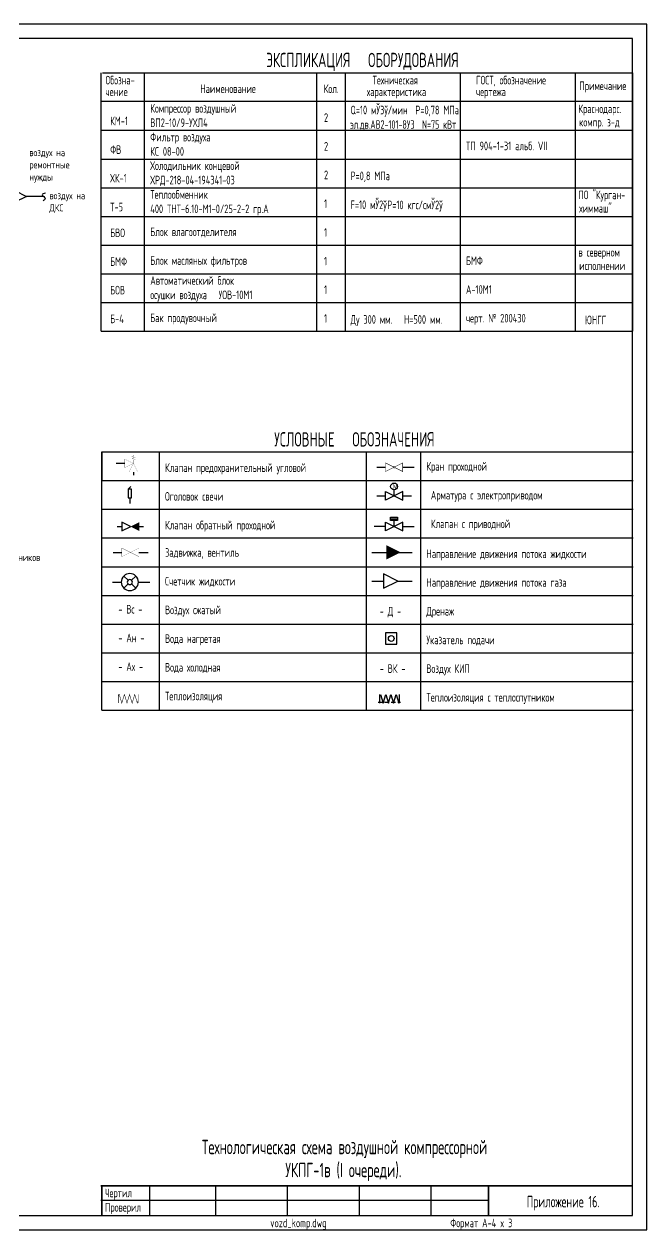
# Model space of a CAD drawing. Header units: millimetres. Extents: x 0 to 630, y 0 to 420.
# Drawn here: x 413.2 to 630, y 0 to 420 of the extents above; entities that cross this region are included whole.
import ezdxf
from ezdxf.enums import TextEntityAlignment as Align

# ---------------------------------------------------------------- set-up
doc = ezdxf.new("R2010")
doc.units = ezdxf.units.MM
doc.linetypes.add('HIDDEN', pattern=[9.525, 6.35, -3.175])
doc.styles.add('ESKD', font='eskd_u.shx', dxfattribs={"width": 0.8, "height": 3})
doc.styles.add('стиль1', font='eskd_u.shx', dxfattribs={"height": 2.5})

# ---------------------------------------------------------------- blocks, each defined once
blk = doc.blocks.new('A142')
at = {"color": 7}
blk.add_lwpolyline([(-4.92, 0, 5, 0, 0), (0.08, 0, 0, 0, 0)], format="xyseb", dxfattribs=at)
blk = doc.blocks.new('b12_16')
at = {"const_width": 0.1}
for points in [[(0.01, 4.99), (-5.04, 2.47), (-5.04, 7.47), (0.04, 4.93)], [(-0.01, 4.92), (-0.01, 6.92), (0.99, 7.42), (-1.01, 7.92), (0.99, 8.42), (-1.01, 8.92), (0, 9.17)], [(0, 9.15), (-0.01, 9.92)], [(-0.01, 4.98), (-2.5, 0), (2.5, 0), (0.01, 4.99)]]:
    blk.add_lwpolyline(points, dxfattribs=at)
blk = doc.blocks.new('v34')
blk.add_lwpolyline([(-1, 5), (0.5, 6.5)])
blk.add_lwpolyline([(-1, 0), (1, 0), (1, 5), (-1, 5)], close=True)
blk = doc.blocks.new('b10_16')
blk.add_lwpolyline([(5.04, -0.02), (0, 2.5), (0, -2.5), (5.07, 0.04)])
blk.add_lwpolyline([(5.04, -0.02, 0.1, 5, 0), (10, -0.02, 5, 5, 0)], format="xyseb")
blk = doc.blocks.new('A139')
at = {"color": 7}
for p, q in [((0, 0), (-5, 2.5)), ((-5, 2.5), (-5, -2.5)), ((-5, -2.5), (0, 0))]:
    blk.add_line(p, q, dxfattribs=at)
blk = doc.blocks.new('v43')
for points in [[(0.03, 0, 1), (9.97, 0, 1)], [(3.52, 0, 1), (6.47, 0, 1)]]:
    blk.add_lwpolyline(points, format="xyb", close=True)
for points in [[(1.5, 3.5), (3.96, 1.04)], [(8.5, 3.5), (6.04, 1.04)], [(3.96, -1.04), (1.5, -3.5)], [(6.04, -1.04), (8.5, -3.5)]]:
    blk.add_lwpolyline(points)
blk = doc.blocks.new('b4_16')
at = {"const_width": 0.1}
blk.add_lwpolyline([(0, -2.5), (0, 2.5), (10, -2.5), (10, 2.5)], close=True, dxfattribs=at)
blk.add_lwpolyline([(5, -2.5), (5, 2.5)], dxfattribs=at)
blk = doc.blocks.new('b1_16')
at = {"const_width": 0.3}
for points in [[(4.56, -0.22), (0, -2.5), (0, 2.5), (4.56, 0.22)], [(5.46, -0.23), (10, -2.5), (10, 2.5), (5.46, 0.23)]]:
    blk.add_lwpolyline(points, dxfattribs=at)
blk.add_lwpolyline([(5, -0.5, -0.974631), (5, 0.5, -1.026029), (5, -0.5, 1.665502)], format="xyb", dxfattribs=at)
blk = doc.blocks.new('b21_16')
blk.add_lwpolyline([(5, 3.5, -1), (5, 7.5, -1), (5, 3.5, -1)], format="xyb")
blk.add_lwpolyline([(0, -2.5), (0, 2.5), (10, -2.5), (10, 2.5)], close=True)
blk.add_lwpolyline([(5, 0), (5, 3.5)])
blk.add_text('M', height=2.5).set_placement((4.21, 4.24))
blk = doc.blocks.new('b20_16')
blk.add_lwpolyline([(0, -2.5), (0, 2.5), (10, -2.5), (10, 2.5)], close=True)
for points in [[(5, 0), (5, 3.5), (3, 3.5), (3, 5.5), (7, 5.5), (7, 3.5), (5, 3.5)], [(3, 4.5), (7, 4.5)]]:
    blk.add_lwpolyline(points)
blk = doc.blocks.new('v10')
blk.add_lwpolyline([(0, -2.5), (0, 2.5), (5, 0)], close=True)
blk = doc.blocks.new('v5')
at = {"const_width": 0.3}
for points in [[(0, 1.5), (0.5, 2.5), (2, -2.5), (3.5, 2.5), (5, -2.5), (6.5, 2.5), (8, -2.5), (9.5, 2.5), (11, -2.5), (11.5, -1)], [(0, -2.5), (0, 2.5)], [(11.5, -2.5), (11.5, 2.5)]]:
    blk.add_lwpolyline(points, dxfattribs=at)
blk = doc.blocks.new('v6')
for points in [[(0, -2.5), (0, 2.5)], [(0, 1.5), (0.5, 2.5), (2, -2.5), (3.5, 2.5), (5, -2.5), (6.5, 2.5), (8, -2.5), (9.5, 2.5), (11, -2.5), (11.5, -1)], [(11.5, -2.5), (11.5, 2.5)]]:
    blk.add_lwpolyline(points)
at = {"linetype": 'HIDDEN', "ltscale": 0.4}
blk.add_lwpolyline([(-1, -2), (12, -2)], dxfattribs=at)

msp = doc.modelspace()

# ---------------------------------------------------------------- linework, layer by layer
for p, q in [((440.01, 313), (440.01, 403)), ((440.51, 403), (625, 403)), ((455.01, 403), (455.01, 313)), ((515.01, 403), (515.01, 313)), ((525.01, 403), (525.01, 313)), ((565.01, 403), (565.01, 313)), ((605.01, 403), (605.01, 313)), ((625.01, 403), (625.01, 313)), ((625.01, 393), (440.01, 393)), ((625.01, 383), (440.01, 383)), ((625.01, 383), (625.01, 373)), ((440.01, 373), (625.01, 373)), ((440.01, 363), (624.76, 363)), ((440.01, 353), (625.01, 353)), ((624.81, 353), (625.01, 353)), ((440.01, 343), (625.01, 343)), ((440.01, 333), (625.01, 333)), ((440.01, 323), (625.01, 323)), ((440.01, 313), (625.01, 313)), ((440.25, 271), (625.25, 271)), ((440.25, 181), (440.25, 271)), ((440.25, 271), (440.25, 261)), ((460.25, 271), (460.25, 181)), ((532.25, 271), (532.25, 181)), ((551.25, 181), (551.25, 271)), ((448.25, 267), (445.25, 267)), ((536, 265.65), (539, 265.65)), ((545, 265.65), (549, 265.65)), ((440.25, 261), (625.25, 261)), ((451.25, 263.93), (451.25, 262.93)), ((536, 255.65), (539, 255.65)), ((545, 255.65), (548, 255.65)), ((440.25, 251), (625.25, 251)), ((445.6, 245), (447.25, 245)), ((452.79, 245), (454.79, 245)), ((440.25, 241), (625.25, 241)), ((444.18, 236), (447.18, 236)), ((453.18, 236), (456.32, 236)), ((534.25, 236), (548.25, 236)), ((440.25, 231), (625.25, 231)), ((444, 225.65), (447, 225.65)), ((453, 225.65), (457, 225.65)), ((534.25, 226), (538.25, 226)), ((543.25, 226), (548.25, 226)), ((440.25, 221), (625.25, 221)), ((440.25, 211), (625.25, 211)), ((440.25, 201), (625.25, 201)), ((440.25, 191), (625.25, 191)), ((440.25, 181), (625.25, 181)), ((439.86, 10.35), (574.86, 10.35))]:
    msp.add_line(p, q)
at = {"linetype": 'Continuous'}
for p, q in [((450, 255), (450, 253)), ((539, 245), (535, 245)), ((545, 245), (549, 245))]:
    msp.add_line(p, q, dxfattribs=at)
for points in [[(0, 0), (630, 0), (630, 420), (0, 420)], [(20, 5), (625, 5), (625, 415), (20, 415)], [(539, 204), (543, 204), (543, 208), (539, 208)]]:
    msp.add_lwpolyline(points, close=True)
for points, const_width in [([(414, 360), (420, 360)], 0.4), ([(439.86, 15.35), (624.86, 15.35)], 0.5), ([(440.25, 4.94), (440.25, 15.35)], 0.5), ([(456.86, 15.35), (456.86, 5)], 0.5), ([(479.86, 15.35), (479.86, 5)], 0.5), ([(504.86, 15.35), (504.86, 5)], 0.5), ([(529.86, 15.35), (529.86, 5)], 0.5), ([(554.86, 15.35), (554.86, 5)], 0.5), ([(574.86, 15.35), (574.86, 5)], 0.5)]:
    msp.add_lwpolyline(points, dxfattribs=dict(const_width=const_width))
msp.add_circle((541, 206), 1)
msp.add_spline([(420.58, 361.14), (419.49, 360.59), (420.52, 359.14), (419.85, 358.47)], degree=3)

# ---------------------------------------------------------------- block references
for name, p, xscale, yscale, zscale in [('v10', (410, 360), 0.8, 0.8, 0.8), ('b12_16', (451.25, 264), 0.599999999999909, 0.5999999999999996, 0.6), ('b1_16', (539, 265.65), 0.6, 0.6, 0.6), ('b21_16', (539, 255.65), 0.6, 0.6, 0.6), ('b20_16', (539, 245), 0.6, 0.6, 0.6), ('b10_16', (447.25, 245), 0.599999999999909, 0.5999999999999996, 0.6), ('b4_16', (447.18, 236), 0.6, 0.6, 0.6), ('v43', (447, 225.65), 0.6, 0.6, 0.6), ('v5', (446, 185), 0.6, 0.6, 0.6), ('v6', (537, 185), 0.6, 0.6, 0.6)]:
    msp.add_blockref(name, p, dxfattribs=dict(xscale=xscale, yscale=yscale, zscale=zscale))
at = {"linetype": 'Continuous', "xscale": 0.599999999999909, "yscale": 0.5999999999999996, "zscale": 0.6}
msp.add_blockref('v34', (450, 255), dxfattribs=at)
for name, p in [('A142', (544.25, 236)), ('A139', (543.25, 226))]:
    msp.add_blockref(name, p)

# ---------------------------------------------------------------- texts
at = {"style": 'ESKD', "width": 0.8}
for s, height, p in [('ЭКСПЛИКАЦИЯ   ОБОРУДОВАНИЯ', 5, (497.51, 405)), ('Обозна-', 3, (441.51, 399)), ('Техническая', 3, (534.51, 399)), ('ГОСТ, обозначение', 3, (570.51, 399)), ('Примечание', 3, (606.51, 397)), ('чение', 3, (441.51, 394.94)), ('Наименование', 3, (474.51, 396)), ('Кол.', 3, (517.51, 396)), ('характеристика', 3, (532.51, 394.94)), ('чертежа', 3, (570.51, 394.94)), ('УСЛОВНЫЕ   ОБОЗНАЧЕНИЯ', 5, (500.25, 272.86)), ('Клапан предохранительный угловой', 3, (462.25, 264)), ('Кран проходной', 3, (553.25, 264.45)), ('Оголовок свечи', 3, (462.25, 254)), ('Арматура с электроприводом', 3, (554.79, 254.43)), ('Клапан обратный проходной', 3, (462.25, 244)), ('Клапан с приводной', 3, (554.79, 244.43)), ('Задвижка, вентиль', 3, (462.25, 234.45)), ('Направление движения потока жидкости', 3, (553.25, 234)), ('Счетчик жидкости', 3, (462.25, 224.45)), ('Направление движения потока газа', 3, (553.25, 224)), ('- Вс -', 3, (446, 214.68)), ('Воздух сжатый', 3, (462.25, 214.45)), ('- Д -', 3, (537, 214)), ('Дренаж', 3, (553.25, 214)), ('- Ан -', 3, (446, 204.68)), ('Вода нагретая', 3, (462.25, 204.45)), ('Указатель подачи', 3, (553.25, 204)), ('- Ах -', 3, (446, 194.68)), ('Вода холодная', 3, (462.25, 194.45)), ('- ВК -', 3, (537, 194)), ('Воздух КИП', 3, (553.25, 194)), ('Теплоизоляция', 3, (462.25, 184.45)), ('Теплоизоляция с теплоспутником', 3, (553.25, 184))]:
    msp.add_text(s, height=height, dxfattribs=at).set_placement(p)
at = {"linetype": 'Continuous', "style": 'ESKD'}
for s, width, p in [('Компрессор воздушный', 0.8, (457.11, 389.15)), ('Q=10 мЎ3ў/мин  Р=0,78 МПа', 0.8, (526.84, 388.58)), ('Краснодарс.', 0.8, (606.17, 389.02)), ('КМ-1', 0.8, (443.15, 384.79)), ('ВП2-10/9-УХЛ4', 0.8, (457.11, 384.15)), ('2', 0.8, (517.6, 385.93)), ('эл.дв.АВ2-101-8У3  N=75 кВт', 0.7, (526.63, 383.53)), ('компр. з-д', 0.8, (606.45, 384.35)), ('Фильтр воздуха', 0.8, (457.11, 379.15)), ('2', 0.8, (517.6, 375.93)), ('ТП 904-1-31 альб. VII', 0.8, (567.01, 376.07)), ('ФВ', 0.8, (443.15, 374.79)), ('КС 08-00', 0.8, (457.11, 374.15)), ('Холодильник концевой', 0.8, (457.11, 369.19)), ('ХК-1', 0.8, (443.15, 364.83)), ('ХРД-218-04-194341-03', 0.8, (457.11, 364.19)), ('2', 0.8, (517.6, 365.97)), ('Р=0,8 МПа', 0.8, (526.84, 365.63)), ('Теплообменник', 0.8, (457.11, 359.15)), ('ПО "Курган-', 0.8, (606.17, 359.02)), ('Т-5', 0.8, (443.15, 354.79)), ('400 ТНТ-6.10-М1-0/25-2-2 гр.А', 0.8, (457.11, 354.15)), ('1', 0.8, (517.6, 355.93)), ('F=10 мЎ2ў', 0.8, (526.84, 355.58)), ('Р=10 кгс/смЎ2ў', 0.8, (539.63, 355.53)), ('химмаш"', 0.8, (606.45, 354.35)), ('БВО', 0.8, (443.15, 345.79)), ('Блок влагоотделителя', 0.8, (457.11, 346.15)), ('1', 0.8, (517.6, 345.93)), ('в северном', 0.8, (606.17, 339.02)), ('БМФ', 0.8, (443.15, 335.79)), ('Блок масляных фильтров', 0.8, (457.11, 336.15)), ('1', 0.8, (517.6, 335.93)), ('БМФ', 0.8, (567.01, 336.07)), ('исполнении', 0.8, (606.45, 334.35)), ('Автоматический блок', 0.8, (457.11, 329.19)), ('БОВ', 0.8, (443.15, 325.83)), ('1', 0.8, (517.6, 325.97)), ('А-10М1', 0.8, (567.01, 326.07)), ('осушки воздуха   УОВ-10М1', 0.8, (457.11, 324.19)), ('Бак продувочный', 0.8, (457.11, 316.19)), ('Б-4', 0.8, (443.15, 315.83)), ('1', 0.8, (517.6, 315.97)), ('Ду 300 мм.   Н=500 мм.', 0.8, (526.84, 315.63)), ('черт. № 200430', 0.8, (567.01, 316.07)), ('ЮНГГ', 0.8, (608.46, 315.44)), ('Чертил', 0.8, (441.36, 11.35)), ('Проверил', 0.8, (441.36, 6.35))]:
    msp.add_text(s, height=3, dxfattribs=dict(at, width=width)).set_placement(p)
at = {"style": 'стиль1'}
for s, p in [('воздух на', (415, 374)), ('ремонтные', (415, 369.75)), ('нужды', (415, 365.5)), ('ДКС', (422, 354.75)), ('воздух на', (422, 359)), ('от холодильников', (395, 233))]:
    msp.add_text(s, height=2.5, dxfattribs=at).set_placement(p)
at = {"linetype": 'Continuous', "style": 'ESKD', "width": 0.8}
for s, height, p in [('Технологическая схема воздушной компрессорной', 5, (524.75, 26.35)), ('УКПГ-1в (I очереди).', 5, (524.36, 18.35)), ('Приложение 16.', 4, (600.86, 7.85))]:
    msp.add_text(s, height=height, dxfattribs=at).set_placement(p, align=Align.CENTER)
at = {"style": 'ESKD', "width": 0.8}
for s, p in [('vozd_komp.dwg', (508.7, 0.9)), ('Формат А-4 x 3', (572.37, 0.9))]:
    msp.add_text(s, height=3, dxfattribs=at).set_placement(p, align=Align.CENTER)

doc.saveas('drawing.dxf')
